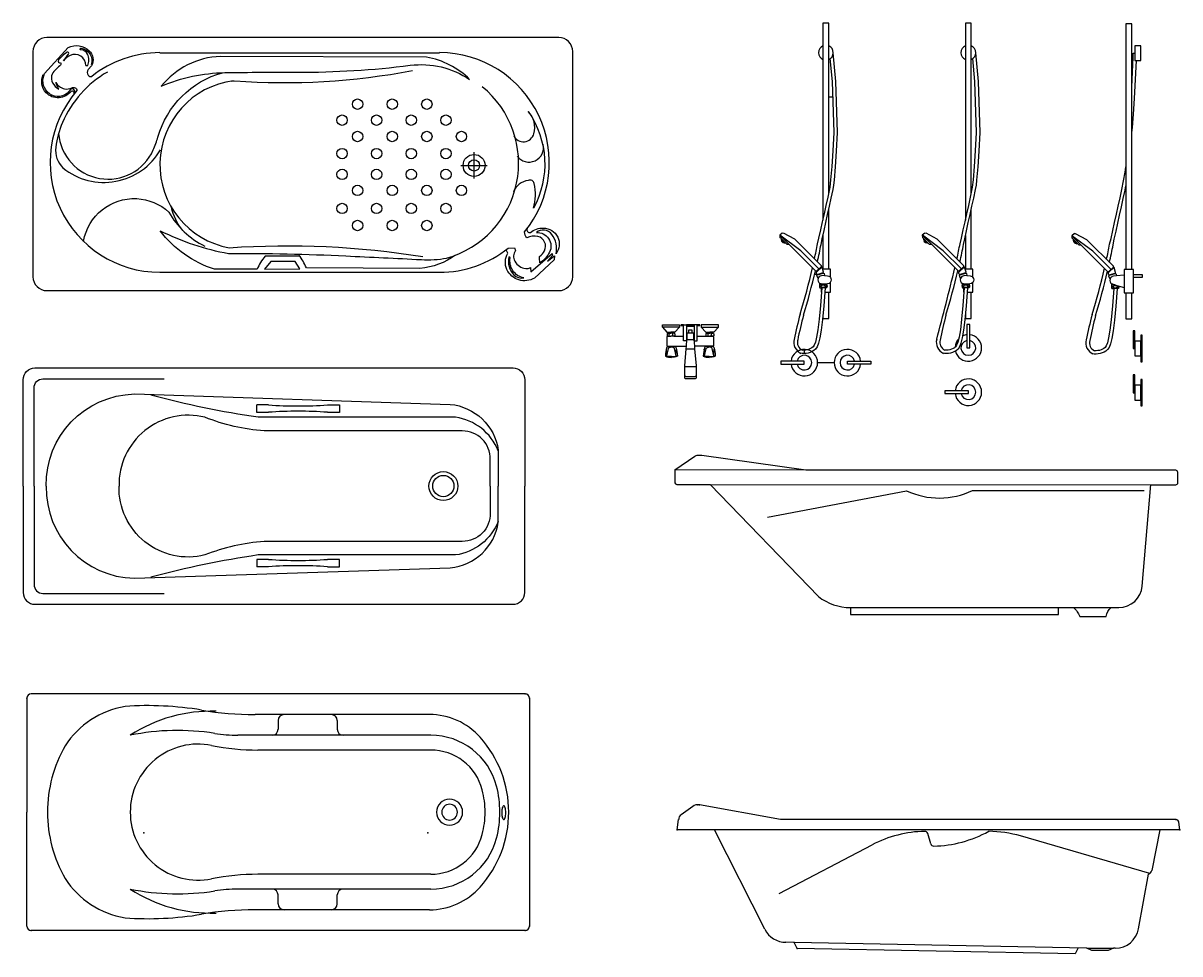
# Model space of a CAD drawing. Header units: metres. Extents: x 30 to 38.4, y 11.3 to 22.1.
# Drawn here: x 29.976 to 33.896, y 13.746 to 16.899 of the extents above; entities that cross this region are included whole.
import ezdxf
from ezdxf.enums import TextEntityAlignment as Align

# ---------------------------------------------------------------- set-up
doc = ezdxf.new("R2010")
doc.units = ezdxf.units.M
doc.header["$MEASUREMENT"] = 0
for name, color, linetype in [('ID-WC', 7, 'Continuous'), ('TILE', 8, 'Continuous'), ('TOILET', 7, 'Continuous'), ('WC-DET', 8, 'Continuous'), ('WC-DET1', 8, 'Continuous'), ('WC-DET2', 15, 'Continuous'), ('WC-OUT', 7, 'Continuous'), ('WC-OUTL', 7, 'Continuous'), ('WC-SERIAL', 4, 'Continuous')]:
    doc.layers.add(name, color=color, linetype=linetype)
doc.styles.get("Standard").update_dxf_attribs({"font": 'arial.ttf'})

# ---------------------------------------------------------------- blocks, each defined once
blk = doc.blocks.new('TF7130P')
at = {"layer": 'WC-DET', "color": 7}
for p, q in [((-1.2238, 0.3302), (-0.3946, 0.3302)), ((-1.2238, -0.3205), (-0.3946, -0.3205))]:
    blk.add_line(p, q, dxfattribs=at)
at = {"layer": 'WC-DET'}
for p, q in [((-0.2923, -0.043), (-0.2923, 0.0352)), ((-0.3314, -0.0039), (-0.2532, -0.0039))]:
    blk.add_line(p, q, dxfattribs=at)
at = {"layer": 'WC-DET', "color": 7}
for points in [[(-1.4748, 0.2119), (-1.4767, 0.2183, 0.58674), (-1.4891, 0.2211), (-1.4981, 0.2099, -0.395774), (-1.5576, 0.2144, -0.308437), (-1.5655, 0.2689), (-1.4953, 0.3458, -0.313528), (-1.4335, 0.3362, -0.336237), (-1.4262, 0.2913), (-1.4363, 0.2801, 0.383961), (-1.4363, 0.2632, 0.263123), (-1.426, 0.2598, -0.485634)], [(-1.4436, 0.292), (-1.4379, 0.292, 0.22683), (-1.4384, 0.3257, 0.263582), (-1.4576, 0.3386, -1.021572), (-1.4571, 0.3438, -0.457127), (-1.4275, 0.2956, 0.154883)], [(-1.4436, 0.292, 0.555612), (-1.4902, 0.322, 0.113343), (-1.5099, 0.3065, 0.009525), (-1.4944, 0.3262, 0.873023), (-1.4996, 0.3314, 0.05538), (-1.5244, 0.3086, 0.836935), (-1.5182, 0.3008, -0.389287), (-1.5203, 0.291, 0.06226), (-1.5338, 0.2785, 0.373083), (-1.542, 0.2413, 0.139267), (-1.5234, 0.2221, -0.055898), (-1.5327, 0.2423, 0.215273), (-1.5068, 0.2231, 0.179081), (-1.485, 0.2262, -0.546497), (-1.4698, 0.2178, 1.479922)], [(-0.1351, -0.1914, 0.685093), (-0.1255, -0.2022, -0.164847), (-0.0869, -0.1894, -0.61918), (-0.0493, -0.266, 0.217729), (-0.0617, -0.2082, 0.429551), (-0.1076, -0.2027, -0.581845), (-0.0686, -0.2609, -0.135145), (-0.097, -0.2926, -0.038435), (-0.098, -0.2738, 0.133053), (-0.0833, -0.2568, 0.47471), (-0.103, -0.2146, 0.187712), (-0.136, -0.2187, -0.180379), (-0.1425, -0.2008, 0.144872)], [(-0.1911, -0.2489), (-0.1723, -0.2485), (-0.1695, -0.2559, 0.282892), (-0.1714, -0.288, 0.247696), (-0.1393, -0.3095, 0.152441), (-0.1255, -0.3068), (-0.1237, -0.3196), (-0.0603, -0.265), (-0.0594, -0.271), (-0.0746, -0.288), (-0.0539, -0.2719), (-0.0544, -0.2838), (-0.1131, -0.3375, -0.442727), (-0.1948, -0.3127, -0.255064), (-0.192, -0.2641), (-0.1972, -0.2538)]]:
    blk.add_lwpolyline(points, format="xyb", dxfattribs=at)
at = {"layer": 'WC-DET'}
for points in [[(-1.2198, 0.231, -0.097591), (-1.0313, 0.2711, -0.004535), (-0.816, 0.2724, 0.032044), (-0.4815, 0.2928, -0.180925), (-0.3055, 0.251, 0.152191), (-0.4331, 0.3169), (-1.0446, 0.3192, 0.214313), (-1.2198, 0.231, 7.463122)], [(-1.0124, 0.2462), (-1.0018, 0.2469, 0.065479), (-0.4749, 0.2774, -1.20898)], [(-1.4788, 0.2061, 0.735364), (-1.4871, 0.2154, -0.202559), (-1.5229, 0.1967, -0.231025), (-1.5612, 0.2117, -0.304257), (-1.5695, 0.2656, -0.187897)], [(-1.3796, 0.2728, 0.162284), (-1.5127, 0.1229, 0.070912), (-1.5324, 0.0498, 0.23112), (-1.5112, -0.0115, 0.458215), (-1.2222, 0.042, -2.046234)], [(-1.524, 0.0912, 0.777486), (-1.2435, 0.0421, 0.034585), (-1.2294, 0.0802, -0.262981), (-1.0378, 0.271, -1.958104)], [(-1.0058, 0.2471, 0.855894), (-1.0181, -0.2478, -0.057307), (-0.4441, -0.2742, 1.848553)], [(-1.2229, -0.1976, 0.06963), (-1.0201, -0.2648, -0.013078), (-0.6728, -0.272, -0.00103), (-0.4485, -0.283, 0.054911), (-0.3737, -0.2786, 0.608473), (-0.2681, 0.2291, 2.412779)], [(-0.1749, 0.0838, 0.681701), (-0.1147, 0.0902, 0.265399), (-0.1315, 0.156, -0.283732), (-0.1163, -0.1305, 0.125497), (-0.1139, -0.0575, 0.477368), (-0.1315, -0.0486, 0.275656), (-0.1757, -0.0823, 2.415109)], [(-0.1645, 0.0236, 0.814), (-0.0874, 0.0589, -1.075342)], [(-1.4501, -0.2289, -0.380779), (-1.2922, -0.1022, -0.174758), (-1.1974, -0.1421, 0.148938), (-1.091, -0.243, 0.236078)], [(-1.1557, -0.1966, -0.12167), (-1.1894, -0.1279, -1.240233)], [(-0.8112, -0.2729), (-0.9121, -0.2729, 0.073699), (-0.9356, -0.3118), (-1.0616, -0.3118, -0.152821), (-1.2229, -0.1976, -1.28934)], [(-0.3473, -0.2698, -0.133835), (-0.4529, -0.3094), (-0.7894, -0.3072, 0.062282), (-0.8114, -0.2698, -2.032855)]]:
    blk.add_lwpolyline(points, format="xyb", dxfattribs=at)
blk.add_lwpolyline([(-0.9141, -0.3118), (-0.8092, -0.3108), (-0.8232, -0.2884), (-0.8951, -0.2889)], close=True, dxfattribs=at)
blk.add_lwpolyline([(-0.1888, -0.2751, 0.255154), (-0.1746, -0.3279, 0.260336), (-0.1448, -0.337, -0.416432), (-0.1851, -0.2779)], format="xyb", close=True, dxfattribs=at)
for centre, radius in [((-0.6377, 0.1777), 0.0154), ((-0.535, 0.1777), 0.0154), ((-0.4324, 0.1777), 0.0154), ((-0.6838, 0.1302), 0.0154), ((-0.5812, 0.1302), 0.0154), ((-0.4786, 0.1302), 0.0154), ((-0.3759, 0.1302), 0.0154), ((-0.6377, 0.0818), 0.0154), ((-0.535, 0.0818), 0.0154), ((-0.4324, 0.0818), 0.0154), ((-0.3297, 0.0818), 0.0154), ((-0.6838, 0.0313), 0.0154), ((-0.5812, 0.0313), 0.0154), ((-0.4786, 0.0313), 0.0154), ((-0.3759, 0.0313), 0.0154), ((-0.2923, -0.0039), 0.0325), ((-0.2923, -0.0039), 0.0165), ((-0.6838, -0.0303), 0.0154), ((-0.5812, -0.0303), 0.0154), ((-0.4786, -0.0303), 0.0154), ((-0.3759, -0.0303), 0.0154), ((-0.6377, -0.0778), 0.0154), ((-0.535, -0.0778), 0.0154), ((-0.4324, -0.0778), 0.0154), ((-0.3297, -0.0778), 0.0154), ((-0.6838, -0.1314), 0.0154), ((-0.5812, -0.1314), 0.0154), ((-0.4786, -0.1314), 0.0154), ((-0.3759, -0.1314), 0.0154), ((-0.6377, -0.1819), 0.0154), ((-0.535, -0.1819), 0.0154), ((-0.4324, -0.1819), 0.0154)]:
    blk.add_circle(centre, radius, dxfattribs=at)
at = {"layer": 'WC-DET', "color": 7}
for centre, start, end in [((-1.2238, 0.0049), 90, 128.4189), ((-0.3946, 0.0049), 320.7909, 90), ((-1.2238, 0.0049), 139.1156, 270), ((-0.3946, 0.0049), 270, 308.7278)]:
    blk.add_arc(centre, 0.3254, start, end, dxfattribs=at)
at = {"layer": 'WC-OUT'}
blk.add_lwpolyline([(-1.5589, -0.375), (-0.0411, -0.375, 0.414214), (0, -0.3339), (0, 0.3339, 0.414214), (-0.0411, 0.375), (-1.5589, 0.375, 0.414214), (-1.6, 0.3339), (-1.6, -0.3339, 0.414214)], format="xyb", close=True, dxfattribs=at)
at = {"color": 4, "flags": 3}
blk.add_attdef('SERIAL', text='', height=0.025, dxfattribs=at).set_placement((-0.95, 0), align=Align.CENTER)
blk = doc.blocks.new('TS309BXP')
blk.add_line((-0.0265, -0.1152), (-0.0265, -0.1151))
blk.add_point((0, 0))
at = {"layer": 'WC-DET1'}
for p, q in [((-0.014, -0.0811), (0.014, -0.0811)), ((0.019, -0.1421), (-0.019, -0.1421)), ((0.015, -0.1761), (-0.015, -0.1761))]:
    blk.add_line(p, q, dxfattribs=at)
for points in [[(-0.0951, -0.0074), (-0.0951, 0)], [(-0.0367, -0.0074), (-0.0951, -0.0074)], [(-0.023, -0.0021), (-0.0319, -0.0021)], [(0, -0.0021), (-0.013, -0.0021)], [(0, -0.0021), (0.013, -0.0021)], [(0.023, -0.0021), (0.0319, -0.0021)], [(0.0367, -0.0074), (0.0951, -0.0074)], [(0.0553, -0.0284), (0.0659, -0.0284)], [(0.0553, -0.0388), (0.0659, -0.0388)], [(0.0765, -0.0284), (0.0659, -0.0284)], [(0.0765, -0.0388), (0.0659, -0.0388)], [(-0.012, -0.0491), (0.012, -0.0491)]]:
    blk.add_lwpolyline(points, dxfattribs=at)
at = {"layer": 'WC-DET1', "color": 7}
for points in [[(-0.0765, -0.0242), (-0.0659, -0.0242)], [(-0.0765, -0.0284), (-0.0659, -0.0284)], [(-0.0765, -0.0388), (-0.0659, -0.0388)], [(-0.0553, -0.0242), (-0.0659, -0.0242)], [(-0.0553, -0.0284), (-0.0659, -0.0284)], [(-0.0553, -0.0388), (-0.0659, -0.0388)], [(-0.023, -0.0035), (-0.023, -0.0004)], [(-0.013, -0.0388), (-0.013, -0.0541), (-0.023, -0.0541), (-0.023, -0.0388)], [(-0.013, -0.0004), (-0.013, -0.005)], [(-0.012, -0.0388), (-0.012, -0.0491)], [(0.005, -0.0281), (-0.005, -0.0281)], [(0.012, -0.0491), (0.012, -0.0388)], [(0.013, -0.0004), (0.013, -0.005)], [(0.013, -0.0388), (0.013, -0.0541), (0.023, -0.0541), (0.023, -0.0388)], [(0.023, -0.0035), (0.023, -0.0004)], [(0.0553, -0.0242), (0.0659, -0.0242)], [(0.0553, -0.0388), (0.0759, -0.0388)], [(0.0765, -0.0242), (0.0659, -0.0242)], [(-0.0767, -0.0732), (-0.0523, -0.0732)], [(-0.0134, -0.072), (-0.012, -0.0491)], [(0.012, -0.0491), (0.0134, -0.072)], [(0.0761, -0.0732), (0.0517, -0.0732)]]:
    blk.add_lwpolyline(points, dxfattribs=at)
at = {"layer": 'WC-DET1'}
for points in [[(-0.0645, -0.1068), (-0.0763, -0.1068, -0.256857), (-0.0803, -0.1046), (-0.0747, -0.0806, -0.295314), (-0.0645, -0.0748, -0.695222)], [(-0.0645, -0.1068), (-0.0527, -0.1068, 0.256857), (-0.0487, -0.1046), (-0.0543, -0.0806, 0.295314), (-0.0645, -0.0748, 0.695222)], [(0.0639, -0.1068), (0.0521, -0.1068, -0.256857), (0.0481, -0.1046), (0.0537, -0.0806, -0.295314), (0.0639, -0.0748, -0.695222)], [(0.0639, -0.1068), (0.0757, -0.1068, 0.256857), (0.0797, -0.1046), (0.0741, -0.0806, 0.295314), (0.0639, -0.0748, 0.695222)], [(-0.0847, -0.106, 0.167018), (-0.0803, -0.1046, 0.059643), (-0.0815, -0.0823, -3.293794)], [(-0.0443, -0.106, -0.167018), (-0.0487, -0.1046, -0.059643), (-0.0475, -0.0823, 3.293794)], [(0.0437, -0.106, 0.167018), (0.0481, -0.1046, 0.059643), (0.0469, -0.0823, -3.293794)], [(0.0841, -0.106, -0.167018), (0.0797, -0.1046, -0.059643), (0.0809, -0.0823, 3.293794)]]:
    blk.add_lwpolyline(points, format="xyb", dxfattribs=at)
at = {"layer": 'WC-DET1', "color": 7}
for points in [[(-0.0767, -0.072), (-0.0523, -0.072, -0.298825)], [(0.0761, -0.072), (0.0517, -0.072, 0.298825)]]:
    blk.add_lwpolyline(points, format="xyb", dxfattribs=at)
at = {"layer": 'WC-DET1'}
for centre, start, end in [((-0.015, -0.1714), 180, 270), ((0.015, -0.1714), 270, 0)]:
    blk.add_arc(centre, 0.004, start, end, dxfattribs=at)
at = {"layer": 'WC-DET2'}
for points in [[(-0.0739, -0.0388), (-0.0717, -0.0368), (-0.0717, -0.0306), (-0.0739, -0.0284)], [(-0.0717, -0.0306), (-0.0689, -0.0284)], [(-0.0717, -0.0368), (-0.0689, -0.0388)], [(-0.0601, -0.0306), (-0.0629, -0.0284)], [(-0.0601, -0.0368), (-0.0629, -0.0388)], [(-0.0579, -0.0388), (-0.0601, -0.0368), (-0.0601, -0.0306), (-0.0579, -0.0284)], [(0.0579, -0.0388), (0.0601, -0.0368), (0.0601, -0.0306), (0.0579, -0.0284)], [(0.0601, -0.0306), (0.0629, -0.0284)], [(0.0601, -0.0368), (0.0629, -0.0388)], [(0.0717, -0.0306), (0.0689, -0.0284)], [(0.0717, -0.0368), (0.0689, -0.0388)], [(0.0739, -0.0388), (0.0717, -0.0368), (0.0717, -0.0306), (0.0739, -0.0284)]]:
    blk.add_lwpolyline(points, dxfattribs=at)
at = {"layer": 'WC-OUTL'}
for p, q in [((-0.013, -0.0388), (-0.012, -0.0388)), ((0.013, -0.0388), (0.012, -0.0388)), ((-0.0523, -0.072), (-0.0134, -0.072)), ((0.0517, -0.072), (0.0134, -0.072))]:
    blk.add_line(p, q, dxfattribs=at)
for points in [[(-0.0951, 0), (-0.0367, 0), (-0.0367, -0.0074)], [(0.0951, 0), (0.0367, 0), (0.0367, -0.0074)], [(0.0951, -0.0074), (0.0951, 0)], [(-0.0951, -0.0074), (-0.0795, -0.0242), (-0.0765, -0.0242)], [(-0.0765, -0.0284), (-0.0791, -0.0306), (-0.0791, -0.0368), (-0.0765, -0.0388)], [(-0.0765, -0.0242), (-0.0765, -0.0284)], [(-0.0557, -0.0388), (-0.023, -0.0388)], [(-0.0367, -0.0074), (-0.0523, -0.0242), (-0.0553, -0.0242)], [(-0.0553, -0.0242), (-0.0553, -0.0284)], [(-0.0553, -0.0284), (-0.0527, -0.0306), (-0.0527, -0.0368), (-0.0553, -0.0388)], [(-0.0319, -0.0021), (-0.0319, -0.0004)], [(-0.023, -0.0004), (-0.0319, -0.0004)], [(-0.0319, -0.0021), (-0.023, -0.0035)], [(-0.023, -0.0004), (-0.023, -0.0001), (-0.013, -0.0001)], [(-0.023, -0.0388), (-0.023, -0.0035)], [(-0.013, -0.0001), (-0.013, -0.0004)], [(0.013, -0.0004), (-0.013, -0.0004)], [(-0.013, -0.005), (-0.013, -0.0388)], [(0.0125, -0.005), (-0.013, -0.005)], [(-0.005, -0.0281), (-0.012, -0.0281), (-0.012, -0.0388)], [(-0.005, -0.028), (-0.005, -0.017), (0.005, -0.017), (0.005, -0.028)], [(0.012, -0.0388), (0.012, -0.0281), (0.005, -0.0281)], [(0.013, -0.005), (0.0125, -0.005)], [(0.023, -0.0004), (0.023, -0.0001), (0.013, -0.0001)], [(0.013, -0.0001), (0.013, -0.0004)], [(0.013, -0.005), (0.013, -0.0388)], [(0.0319, -0.0004), (0.023, -0.0004)], [(0.0319, -0.0021), (0.023, -0.0035)], [(0.023, -0.0388), (0.023, -0.0035)], [(0.023, -0.0388), (0.0553, -0.0388)], [(0.0319, -0.0021), (0.0319, -0.0004)], [(0.0367, -0.0074), (0.0523, -0.0242), (0.0553, -0.0242)], [(0.0553, -0.0284), (0.0527, -0.0306), (0.0527, -0.0368), (0.0553, -0.0388)], [(0.0553, -0.0242), (0.0553, -0.0284)], [(0.0951, -0.0074), (0.0795, -0.0242), (0.0765, -0.0242)], [(0.0765, -0.0242), (0.0765, -0.0284)], [(0.0765, -0.0284), (0.0791, -0.0306), (0.0791, -0.0368), (0.0765, -0.0388)], [(-0.0767, -0.072), (-0.0767, -0.0732)], [(-0.0523, -0.0732), (-0.0523, -0.072)], [(-0.019, -0.1791), (-0.019, -0.1721), (-0.019, -0.1391), (-0.014, -0.0811), (-0.0134, -0.072)], [(0.0517, -0.0732), (0.0517, -0.072)], [(0.0759, -0.072), (0.0761, -0.072)], [(0.0761, -0.072), (0.0761, -0.0732)]]:
    blk.add_lwpolyline(points, dxfattribs=at)
for points in [[(-0.0765, -0.0388), (-0.0795, -0.0408), (-0.0795, -0.0698, 0.486035), (-0.0767, -0.072)], [(0.0789, -0.0698), (0.0789, -0.0408, 0.414214), (0.0769, -0.0388), (0.0759, -0.0388)], [(-0.0767, -0.0732, 0.267309), (-0.0801, -0.0756, 0.037287), (-0.0847, -0.106, 0.091288), (-0.0645, -0.1102, 2.64258)], [(-0.0523, -0.0732, -0.267309), (-0.0489, -0.0756, -0.037287), (-0.0443, -0.106, -0.091288), (-0.0645, -0.1102, -2.64258)], [(0.0134, -0.072), (0.014, -0.0811), (0.019, -0.1391), (0.019, -0.1721), (0.019, -0.1791, -0.414214), (0.015, -0.1831), (-0.015, -0.1831, -0.414214), (-0.019, -0.1791)], [(0.0517, -0.0732, 0.267309), (0.0483, -0.0756, 0.037287), (0.0437, -0.106, 0.091288), (0.0639, -0.1102, 2.64258)], [(0.0761, -0.0732, -0.267309), (0.0795, -0.0756, -0.037287), (0.0841, -0.106, -0.091288), (0.0639, -0.1102, -2.64258)], [(0.0789, -0.0698, -0.486035), (0.0761, -0.072)]]:
    blk.add_lwpolyline(points, format="xyb", dxfattribs=at)
at = {"layer": 'WC-SERIAL', "flags": 3}
blk.add_attdef('SERIAL', text='', height=0.0147, dxfattribs=at).set_placement((0.0208, 0.0727), align=Align.TOP_CENTER)
blk = doc.blocks.new('shower')
at = {"layer": 'TOILET', "color": 8}
for points in [[(10, 667.9), (10, 1245), (-10, 1245), (-10, 577.5)], [(10, 412.1), (10, 614.9)], [(-10, 525.5), (-10, 412.1)], [(-10, 257.5), (-10, 245), (10, 245), (10, 333.7)]]:
    blk.add_lwpolyline(points, dxfattribs=at)
at = {"layer": 'TOILET'}
for points in [[(15.2, 384.2), (15.2, 412.1), (-10.9, 412.1)], [(-3.7, 333.7), (15.2, 333.7), (15.2, 367)], [(-15.9, 348.4), (-15.9, 333.7), (-15, 333.7)]]:
    blk.add_lwpolyline(points, dxfattribs=at)
for points in [[(5, 224.7), (-5, 224.7), (-5, 145), (5, 145)], [(-79.7, 0), (-79.7, -10), (0, -10), (0, 0)]]:
    blk.add_lwpolyline(points, close=True, dxfattribs=at)
for centre, start, end in [((0, 1145), 113.5798, 246.4202), ((0, 1145), 293.5798, 66.4202), ((0, 145), 101.537, 78.463), ((0, -5), 191.537, 168.463)]:
    blk.add_arc(centre, 25, start, end, dxfattribs=at)
at = {"layer": 'TOILET', "color": 1}
for centre, radius, start, end in [((-2301.2, 936.4), 2315.1, 347.7863, 349.0819), ((-2301.2, 936.4), 2327.1, 347.5966, 349.0819), ((-12985.3, 3597.3), 13325.3, 345.11542, 346.18902), ((-2301.2, 936.4), 2327.1, 343.0063, 346.8335), ((1263.2, -101.3), 1385.9, 165.0471, 168.6531), ((-67.3, 163.9), 41.3, 165.1772, 245.0651), ((-67.3, 163.9), 29.3, 165.1772, 245.0651)]:
    blk.add_arc(centre, radius, start, end, dxfattribs=at)
at = {"layer": 'TOILET', "color": 9}
for centre, start, end in [((0, 145), 136.5694, 177.1965), ((0, 145), 193.8831, 83.6206), ((0, 145), 96.3794, 115.237), ((0, -5), 186.3794, 173.6206)]:
    blk.add_arc(centre, 45, start, end, dxfattribs=at)
at = {"layer": 'WC-DET1', "color": 8}
for p, q in [((-13.8, 418.8), (-31.1, 403.1)), ((-29.7, 393.9), (-8.7, 399.9)), ((-29.3, 392.6), (-8.3, 398.6))]:
    blk.add_line(p, q, dxfattribs=at)
for points in [[(-124.2, 495), (-155.9, 526.6)], [(-143.6, 507.2), (-151.5, 515.1)], [(-145.6, 505.2), (-150, 509.6)], [(-145.6, 505.2), (-141.2, 500.8)], [(-143.6, 507.2), (-135.7, 499.3)], [(-14.9, 420.2), (-32.2, 404.4)], [(-16.1, 362.2), (-20.1, 362.2)], [(-2.5, 348.4), (-9, 348.4), (-13.8, 348.4)]]:
    blk.add_lwpolyline(points, dxfattribs=at)
at = {"layer": 'WC-DET1'}
for points in [[(-85.2, 474.1), (-155.8, 526.6)], [(-23.4, 412.4), (-85.2, 474.1)], [(2.2, 360.1), (-20.1, 360.1)]]:
    blk.add_lwpolyline(points, dxfattribs=at)
at = {"layer": 'WC-DET1', "color": 1}
for points in [[(-4.6, 390.7), (-15.1, 389.5, 0.284067), (-26.6, 380.1)], [(-4.6, 390.7), (5.9, 389.5, -0.284067), (17.3, 380.1)]]:
    blk.add_lwpolyline(points, format="xyb", dxfattribs=at)
at = {"layer": 'WC-DET1'}
blk.add_lwpolyline([(-9.2, 358.7, -0.070813), (-6.6, 358.3, -0.082422), (-4.5, 357.3, -0.106824), (-3, 355.7, -0.134143), (-2.5, 354, -0.134143), (-3, 352.3, -0.106824), (-4.5, 350.6, -0.082422), (-6.6, 349.6, -0.070813), (-9.2, 349.3, -0.070813), (-11.9, 349.6, -0.082422), (-14, 350.6, -0.106824), (-15.5, 352.3, -0.134143), (-15.9, 354, -0.134143), (-15.5, 355.7, -0.106824), (-14, 357.3, -0.082422), (-11.9, 358.3, -0.070813)], format="xyb", close=True, dxfattribs=at)
at = {"layer": 'WC-DET1', "color": 1}
blk.add_lwpolyline([(-14.6, 361.7), (5.4, 361.7)], dxfattribs=at)
at = {"layer": 'WC-DET1'}
for centre, start, end in [((-22.9, 353.8), 296.7914, 66.9935), ((4.8, 353.8), 136.3822, 245.4886)]:
    blk.add_arc(centre, 4.57, start, end, dxfattribs=at)
at = {"layer": 'WC-OUTL', "color": 1}
for p, q in [((-30.7, 394.3), (-32.8, 401.1)), ((-31.1, 403.1), (-32.7, 401.6)), ((-30.5, 390.3), (-29.3, 392.6)), ((-7.7, 401.8), (-13, 418.6)), ((-8.7, 399.9), (-7.7, 401.4)), ((-8.3, 398.6), (-6.2, 397)), ((-6.2, 397), (-4.6, 390.7)), ((-26.6, 380.1), (-30.5, 390.3))]:
    blk.add_line(p, q, dxfattribs=at)
for points in [[(27.1, 695.7), (29, 713.1), (32.9, 758), (36.5, 811.3), (39.8, 874.9), (34, 1047.8), (25, 1145)], [(14.3, 688.9), (17.1, 714.3), (20.9, 759), (24.5, 812.1), (27.8, 875), (22, 1047), (14.8, 1124.9)], [(-28.1, 497.9), (-23.4, 517), (-17.4, 544.5), (-11.3, 571.9), (-5, 599.4), (1.2, 627.1), (7.3, 655.1), (13.3, 683.5), (14.3, 688.9)], [(-16.3, 495.6), (-12.4, 514.6), (-6.4, 542), (-0.3, 569.4), (5.9, 596.9), (12.2, 624.6), (18.3, 652.7), (24.3, 681.3), (27.1, 695.7)], [(-147.7, 534.1), (-155.9, 526.6)], [(-155.9, 526.6), (-155.8, 519.4)], [(-151.5, 515.1), (-155.8, 519.4)], [(-151.5, 515.1), (-151.5, 511)], [(-150, 509.6), (-151.5, 511)], [(-147.7, 534.1), (-144.5, 534.2)], [(-144.5, 534.2), (-106.3, 514.2)], [(-15.3, 423.4), (-106.3, 514.2)], [(-150, 509.6), (-150, 506)], [(-147.4, 503.4), (-150, 506)], [(-147.4, 503.4), (-144.8, 500.8)], [(-141.2, 500.8), (-144.8, 500.8)], [(-141.2, 500.8), (-139.7, 499.3)], [(-135.7, 499.3), (-139.7, 499.3)], [(-135.7, 499.3), (-131.4, 495)], [(-124.2, 495), (-131.4, 495)], [(-32.2, 404.4), (-33.9, 404.9), (-124.2, 495)], [(-32.3, 404.5), (-31.1, 403.1)], [(-30.7, 394.3), (-29.7, 393.9)], [(-29.7, 393.9), (-29.3, 392.6)], [(-14.9, 420.2), (-15.3, 423.4)], [(-14.9, 420.2), (-13.8, 418.9)], [(-8.7, 399.9), (-8.3, 398.6)], [(-20.1, 360.1), (-20.1, 363.4)], [(2.2, 360.1), (2.2, 361.7)], [(-2.5, 348.4), (-7.1, 287.9), (-11.6, 240.6), (-16, 204.8), (-20.4, 178.7), (-24.9, 160.6), (-29.7, 148.6), (-34.9, 141), (-40.5, 136.1), (-46.6, 132.4), (-53.2, 129.6), (-60, 127.5), (-67, 126.3), (-73.9, 125.8), (-80.7, 126.1), (-85.4, 126.8)], [(-13.8, 348.4), (-18.4, 288.8), (-22.8, 241.8), (-27.1, 206.5), (-31.4, 181.1), (-35.7, 164.1), (-39.7, 153.9), (-43.4, 148.6), (-47.2, 145.3), (-51.8, 142.5), (-57, 140.2), (-62.6, 138.5), (-68.3, 137.5), (-74.1, 137.1), (-79.7, 137.3)], [(-13.8, 348.4), (-15.4, 348.4)]]:
    blk.add_lwpolyline(points, dxfattribs=at)
for points in [[(-26.6, 380.1, 0.358479), (-20.3, 363.4), (-14.6, 361.7)], [(-20.1, 360.1, 0.291088), (-20.1, 348.4), (-15.4, 348.4)], [(2.2, 360.1, -0.291088), (2.2, 348.4), (-2.5, 348.4)], [(17.3, 380.1, -0.358479), (11.1, 363.4), (5.4, 361.7)]]:
    blk.add_lwpolyline(points, format="xyb", dxfattribs=at)
for centre, start, end in [((-32.3, 401.2), 132.2905, 197.5375), ((-13.5, 418.4), 17.5375, 132.2905), ((-8.2, 401.7), 325.7932, 17.5375)]:
    blk.add_arc(centre, 0.527, start, end, dxfattribs=at)
blk = doc.blocks.new('A$C2E194B4C')
at = {"color": 1}
for p, q in [((208.1, 1195), (213, 1195)), ((125.2, 444.3), (123, 451.1)), ((124.8, 453.1), (123.2, 451.6)), ((125.4, 440.3), (126.6, 442.6)), ((129.3, 430.1), (125.4, 440.3)), ((148.2, 451.8), (142.9, 468.6)), ((147.1, 449.9), (148.1, 451.4)), ((147.5, 448.6), (149.7, 447)), ((149.7, 447), (151.3, 440.7))]:
    blk.add_line(p, q, dxfattribs=at)
at = {"color": 8}
for p, q in [((142, 468.8), (124.8, 453.1)), ((126.2, 443.9), (147.1, 449.9)), ((126.6, 442.6), (147.5, 448.6))]:
    blk.add_line(p, q, dxfattribs=at)
at = {"color": 1}
for points in [[(203, 462.1), (203, 1295), (183, 1295), (183, 462.1)], [(203, 1078.7), (204.5, 1106.1), (207.7, 1181.7), (208.1, 1195)], [(203, 926.4), (204.9, 943.8), (208.7, 988.7), (212.3, 1042), (215.7, 1105.6), (218.4, 1170)], [(127.8, 547.9), (132.5, 567), (138.4, 594.5), (144.6, 621.9), (150.8, 649.4), (157, 677.1), (163.2, 705.1), (169.1, 733.5), (174.8, 762.5), (180.1, 792.3), (183, 810.3)], [(139.6, 545.6), (143.5, 564.6), (149.5, 592), (155.6, 619.4), (161.8, 646.9), (168, 674.6), (174.2, 702.7), (180.2, 731.3), (183, 745.7)], [(8.2, 584.1), (0, 576.6)], [(0, 576.6), (0.1, 569.4)], [(4.4, 565.1), (0.1, 569.4)], [(4.4, 565.1), (4.4, 561)], [(5.9, 559.6), (4.4, 561)], [(5.9, 559.6), (5.9, 556)], [(8.5, 553.4), (5.9, 556)], [(8.2, 584.1), (11.4, 584.2)], [(8.5, 553.4), (11.1, 550.8)], [(14.7, 550.8), (11.1, 550.8)], [(11.4, 584.2), (49.6, 564.2)], [(14.7, 550.8), (16.1, 549.3)], [(20.2, 549.3), (16.1, 549.3)], [(20.2, 549.3), (24.5, 545)], [(140.5, 473.4), (49.6, 564.2)], [(31.7, 545), (24.5, 545)], [(123.7, 454.4), (121.9, 454.9), (31.7, 545)], [(140.9, 470.2), (140.5, 473.4)], [(123.6, 454.5), (124.8, 453.1)], [(125.2, 444.3), (126.2, 443.9)], [(126.2, 443.9), (126.6, 442.6)], [(140.9, 470.2), (142.1, 468.9)], [(147.1, 449.9), (147.5, 448.6)], [(177.1, 443.7), (151.3, 440.7)], [(153.3, 398.4), (148.7, 337.9), (144.3, 290.6), (139.9, 254.8), (135.5, 228.7), (131, 210.6), (126.2, 198.6), (121, 191), (115.4, 186.1), (109.3, 182.4), (102.7, 179.6), (95.9, 177.5), (88.9, 176.3), (82, 175.8), (75.2, 176.1), (70.4, 176.8)], [(142, 398.4), (137.5, 338.8), (133.1, 291.8), (128.8, 256.5), (124.5, 231.1), (120.2, 214.1), (116.2, 203.9), (112.5, 198.6), (108.7, 195.3), (104.1, 192.5), (98.8, 190.2), (93.3, 188.5), (87.5, 187.5), (81.8, 187.1), (76.2, 187.3)], [(135.7, 410.1), (135.7, 413.4)], [(141.3, 411.7), (152.5, 408.4)], [(153.3, 398.4), (146.9, 398.4), (142.1, 398.4)], [(152.5, 408.4), (177.1, 401.1)], [(183, 383.7), (183, 295), (203, 295), (203, 383.7)]]:
    blk.add_lwpolyline(points, dxfattribs=at)
for points in [[(233, 1220), (213, 1220), (213, 1170), (233, 1170)], [(238, 240), (233, 240), (233, 150), (238, 150)], [(238, 90), (233, 90), (233, 0), (238, 0)]]:
    blk.add_lwpolyline(points, close=True)
at = {"color": 8}
for points in [[(31.7, 545), (0, 576.6)], [(70.7, 524.1), (0.1, 576.6)], [(12.3, 557.2), (4.4, 565.1)], [(10.3, 555.2), (5.9, 559.6)], [(10.3, 555.2), (14.7, 550.8)], [(12.3, 557.2), (20.2, 549.3)], [(132.5, 462.4), (70.7, 524.1)], [(140.9, 470.2), (123.7, 454.4)], [(139.8, 412.2), (135.7, 412.2)], [(146.9, 410.1), (135.7, 410.1)]]:
    blk.add_lwpolyline(points, dxfattribs=at)
at = {"color": 1}
for points in [[(151.3, 440.7), (140.7, 439.5, 0.284067), (129.3, 430.1)], [(129.3, 430.1, 0.358479), (135.6, 413.4), (141.3, 411.7)], [(135.7, 410.1, 0.291088), (135.7, 398.4), (142, 398.4)], [(159.5, 406.3, -0.192562), (158, 398.4), (153.3, 398.4)]]:
    blk.add_lwpolyline(points, format="xyb", dxfattribs=at)
for points in [[(208.2, 462.1), (177.1, 462.1), (177.1, 383.7), (208.2, 383.7)], [(238, 435), (208.2, 435), (208.2, 445), (238, 445)], [(213, 255), (208, 255), (208, 195), (213, 195)], [(233, 220), (213, 220), (213, 170), (233, 170)], [(213, 105), (208, 105), (208, 45), (213, 45)], [(233, 70), (213, 70), (213, 20), (233, 20)]]:
    blk.add_lwpolyline(points, close=True, dxfattribs=at)
at = {"color": 8}
blk.add_lwpolyline([(146.6, 408.7, -0.070813), (149.3, 408.3, -0.082422), (151.4, 407.3, -0.106824), (152.9, 405.7, -0.134143), (153.3, 404, -0.134143), (152.9, 402.3, -0.106824), (151.4, 400.6, -0.082422), (149.3, 399.6, -0.070813), (146.6, 399.3, -0.070813), (144, 399.6, -0.082422), (141.9, 400.6, -0.106824), (140.4, 402.3, -0.134143), (139.9, 404, -0.134143), (140.4, 405.7, -0.106824), (141.9, 407.3, -0.082422), (144, 408.3, -0.070813)], format="xyb", close=True, dxfattribs=at)
at = {"color": 1}
for centre, radius, start, end in [((-2145.4, 986.4), 2315.1, 347.7863, 349.0819), ((-2145.4, 986.4), 2327.1, 347.5966, 349.0819), ((-2145.4, 986.4), 2315.1, 343.0063, 347.0176), ((-2145.4, 986.4), 2327.1, 343.0063, 346.8335), ((123.5, 451.2), 0.527, 132.2905, 197.5375), ((142.4, 468.4), 0.527, 17.5375, 132.2905), ((147.7, 451.7), 0.527, 325.7932, 17.5375), ((1419.1, -51.3), 1397.9, 165.0471, 168.6531), ((1419.1, -51.3), 1385.9, 165.0471, 168.6531), ((88.5, 213.9), 41.3, 165.1772, 245.0651), ((88.5, 213.9), 29.3, 165.1772, 245.0651)]:
    blk.add_arc(centre, radius, start, end, dxfattribs=at)
at = {"color": 8}
for centre, start, end in [((132.9, 403.8), 296.7914, 66.9935), ((160.6, 403.8), 136.3822, 245.4886)]:
    blk.add_arc(centre, 4.57, start, end, dxfattribs=at)
blk = doc.blocks.new('A$C1F6D72CF')
at = {"layer": 'TILE'}
for p, q in [((165.9, 944.9), (179.7, 944.9)), ((117.8, 344.9), (124.9, 344.9)), ((82.8, 89.9), (82.8, 75.8)), ((127.8, 44.9), (183.9, 44.9))]:
    blk.add_line(p, q, dxfattribs=at)
at = {"layer": 'TOILET', "color": 8}
for points in [[(165.9, 617.8), (165.9, 1194.9), (145.9, 1194.9), (145.9, 527.5)], [(165.9, 362), (165.9, 564.9)], [(145.9, 475.5), (145.9, 362)], [(145.9, 207.5), (145.9, 194.9), (165.9, 194.9), (165.9, 283.6)]]:
    blk.add_lwpolyline(points, dxfattribs=at)
at = {"layer": 'TOILET'}
for points in [[(171, 334.1), (171, 362), (144.9, 362)], [(152.2, 283.6), (171, 283.6), (171, 316.9)], [(140, 298.3), (140, 283.6), (140.9, 283.6)]]:
    blk.add_lwpolyline(points, dxfattribs=at)
for points in [[(3.1, 49.9), (3.1, 39.9), (82.8, 39.9), (82.8, 49.9)], [(308.6, 49.9), (308.6, 39.9), (228.9, 39.9), (228.9, 49.9)]]:
    blk.add_lwpolyline(points, close=True, dxfattribs=at)
for centre, start, end in [((155.9, 1094.9), 113.5798, 246.4202), ((155.9, 1094.9), 293.5798, 66.4202), ((82.8, 44.9), 191.537, 168.463), ((228.9, 44.9), 11.537, 348.463)]:
    blk.add_arc(centre, 25, start, end, dxfattribs=at)
at = {"layer": 'TOILET', "color": 1}
for centre, radius, start, end in [((-2145.4, 886.3), 2315.1, 347.7863, 349.0819), ((-2145.4, 886.3), 2327.1, 347.5966, 349.0819), ((-2145.4, 886.3), 2315.1, 343.0063, 347.0176), ((-2145.4, 886.3), 2327.1, 343.0063, 346.8335), ((1419.1, -151.4), 1397.9, 165.0471, 168.6531), ((1419.1, -151.4), 1385.9, 165.0471, 168.6531), ((88.5, 113.8), 41.3, 165.1772, 245.0651), ((88.5, 113.8), 29.3, 165.1772, 245.0651)]:
    blk.add_arc(centre, radius, start, end, dxfattribs=at)
at = {"layer": 'TOILET', "color": 9}
for centre, start, end in [((82.8, 44.9), 186.3794, 173.6206), ((228.9, 44.9), 6.3794, 353.6206)]:
    blk.add_arc(centre, 45, start, end, dxfattribs=at)
at = {"layer": 'WC-DET1', "color": 8}
for p, q in [((142, 368.7), (124.8, 353.1)), ((126.2, 343.9), (147.1, 349.9)), ((126.6, 342.5), (147.5, 348.5))]:
    blk.add_line(p, q, dxfattribs=at)
for points in [[(31.7, 444.9), (0, 476.5)], [(12.3, 457.1), (4.4, 465)], [(10.3, 455.1), (5.9, 459.5)], [(10.3, 455.1), (14.7, 450.7)], [(12.3, 457.1), (20.2, 449.2)], [(140.9, 370.1), (123.7, 354.4)], [(139.8, 312.1), (135.7, 312.1)], [(153.3, 298.3), (146.9, 298.3), (142.1, 298.3)]]:
    blk.add_lwpolyline(points, dxfattribs=at)
at = {"layer": 'WC-DET1'}
for points in [[(70.7, 424), (0.1, 476.6)], [(132.5, 362.4), (70.7, 424)], [(158, 310), (135.7, 310)]]:
    blk.add_lwpolyline(points, dxfattribs=at)
at = {"layer": 'WC-DET1', "color": 1}
for points in [[(151.3, 340.6), (140.7, 339.4, 0.284067), (129.3, 330)], [(151.3, 340.6), (161.8, 339.4, -0.284067), (173.2, 330)]]:
    blk.add_lwpolyline(points, format="xyb", dxfattribs=at)
at = {"layer": 'WC-DET1'}
blk.add_lwpolyline([(146.6, 308.6, -0.070813), (149.3, 308.2, -0.082422), (151.4, 307.2, -0.106824), (152.9, 305.6, -0.134143), (153.3, 303.9, -0.134143), (152.9, 302.2, -0.106824), (151.4, 300.6, -0.082422), (149.3, 299.6, -0.070813), (146.6, 299.2, -0.070813), (144, 299.6, -0.082422), (141.9, 300.6, -0.106824), (140.4, 302.2, -0.134143), (139.9, 303.9, -0.134143), (140.4, 305.6, -0.106824), (141.9, 307.2, -0.082422), (144, 308.2, -0.070813)], format="xyb", close=True, dxfattribs=at)
at = {"layer": 'WC-DET1', "color": 1}
blk.add_lwpolyline([(141.3, 311.6), (161.2, 311.6)], dxfattribs=at)
at = {"layer": 'WC-DET1'}
for centre, start, end in [((132.9, 303.8), 296.7914, 66.9935), ((160.6, 303.8), 136.3822, 245.4886)]:
    blk.add_arc(centre, 4.57, start, end, dxfattribs=at)
at = {"layer": 'WC-OUTL', "color": 1}
for p, q in [((124.8, 353.1), (123.2, 351.6)), ((148.2, 351.8), (142.9, 368.5)), ((125.2, 344.3), (123, 351)), ((125.4, 340.2), (126.6, 342.5)), ((129.3, 330), (125.4, 340.2)), ((147.1, 349.9), (148.1, 351.3)), ((147.5, 348.5), (149.7, 346.9)), ((149.7, 346.9), (151.3, 340.6))]:
    blk.add_line(p, q, dxfattribs=at)
for points in [[(170.2, 638.8), (172.9, 664.2), (176.8, 708.9), (180.4, 762), (183.7, 824.9), (177.9, 997), (170.7, 1074.8)], [(183, 645.6), (184.9, 663), (188.7, 708), (192.3, 761.3), (195.7, 824.8), (189.9, 997.7), (180.9, 1094.9)], [(127.8, 447.8), (132.5, 466.9), (138.4, 494.4), (144.6, 521.8), (150.8, 549.3), (157, 577), (163.2, 605), (169.1, 633.4), (170.2, 638.8)], [(139.6, 445.6), (143.5, 464.6), (149.5, 492), (155.6, 519.4), (161.8, 546.8), (168, 574.6), (174.2, 602.6), (180.2, 631.2), (183, 645.6)], [(8.2, 484), (0, 476.5)], [(0, 476.5), (0.1, 469.3)], [(8.2, 484), (11.4, 484.1)], [(11.4, 484.1), (49.6, 464.1)], [(4.4, 465), (0.1, 469.3)], [(4.4, 465), (4.4, 461)], [(5.9, 459.5), (4.4, 461)], [(5.9, 459.5), (5.9, 455.9)], [(8.5, 453.3), (5.9, 455.9)], [(8.5, 453.3), (11.1, 450.7)], [(14.7, 450.7), (11.1, 450.7)], [(14.7, 450.7), (16.1, 449.2)], [(20.2, 449.2), (16.1, 449.2)], [(20.2, 449.2), (24.5, 444.9)], [(31.7, 444.9), (24.5, 444.9)], [(123.7, 354.4), (121.9, 354.9), (31.7, 444.9)], [(140.5, 373.4), (49.6, 464.1)], [(123.6, 354.4), (124.8, 353.1)], [(140.9, 370.1), (140.5, 373.4)], [(140.9, 370.1), (142.1, 368.8)], [(125.2, 344.3), (126.2, 343.9)], [(126.2, 343.9), (126.6, 342.5)], [(147.1, 349.9), (147.5, 348.5)], [(153.3, 298.3), (148.7, 237.8), (144.3, 190.6), (139.9, 154.8), (135.5, 128.7), (131, 110.5), (126.2, 98.5), (121, 91), (115.4, 86.1), (109.3, 82.4), (102.7, 79.5), (95.9, 77.5), (88.9, 76.2), (82, 75.8), (75.2, 76), (70.4, 76.7)], [(142, 298.3), (137.5, 238.8), (133.1, 191.8), (128.8, 156.4), (124.5, 131), (120.2, 114), (116.2, 103.9), (112.5, 98.5), (108.7, 95.2), (104.1, 92.4), (98.8, 90.1), (93.3, 88.5), (87.5, 87.4), (81.8, 87), (76.2, 87.3)], [(135.7, 310), (135.7, 313.3)], [(142.1, 298.3), (140.4, 298.3)], [(158, 310), (158, 311.6)]]:
    blk.add_lwpolyline(points, dxfattribs=at)
for points in [[(129.3, 330, 0.358479), (135.6, 313.3), (141.3, 311.6)], [(173.2, 330, -0.358479), (166.9, 313.3), (161.2, 311.6)], [(135.7, 310, 0.291088), (135.7, 298.3), (140.4, 298.3)], [(158, 310, -0.291088), (158, 298.3), (153.3, 298.3)]]:
    blk.add_lwpolyline(points, format="xyb", dxfattribs=at)
for centre, start, end in [((142.4, 368.3), 17.5375, 132.2905), ((123.5, 351.2), 132.2905, 197.5375), ((147.7, 351.6), 325.7932, 17.5375)]:
    blk.add_arc(centre, 0.527, start, end, dxfattribs=at)
blk = doc.blocks.new('BH221P')
at = {"layer": 'WC-DET1'}
for p, q in [((-0.8682, 0.2751), (-0.9083, 0.2751)), ((-0.8682, -0.2731), (-0.9083, -0.2731))]:
    blk.add_line(p, q, dxfattribs=at)
for points in [[(-1.663, 0), (-1.663, 0.3332, -0.414214), (-1.633, 0.3632), (-1.222, 0.3632, -0.418159)], [(-0.09, 0.1195, 0.268978), (-0.235, 0.2332), (-0.904, 0.2332, -0.029366), (-1.267, 0.3082, -7.695301)], [(-0.1172, 0), (-0.1172, 0.0912, 0.421091), (-0.212, 0.1872), (-0.883, 0.1872, -0.077539), (-1.084, 0.2332, 0.495459), (-1.375, -0.0003, 0.983517)], [(-1.663, 0), (-1.663, -0.3332, 0.414214), (-1.633, -0.3632), (-1.222, -0.3632, 0.418159)], [(-0.1172, 0), (-0.1172, -0.0912, -0.421091), (-0.212, -0.1872), (-0.883, -0.1872, 0.077539), (-1.084, -0.2332, -0.495459), (-1.375, 0.0003, -0.983517)], [(-0.09, -0.1195, -0.268978), (-0.235, -0.2332), (-0.904, -0.2332, 0.029366), (-1.267, -0.3082, 7.695301)]]:
    blk.add_lwpolyline(points, format="xyb", dxfattribs=at)
at = {"layer": 'WC-DET1', "color": 7}
for points in [[(-1.6217, 0, -0.412193), (-1.323, 0.3122), (-0.253, 0.277, -0.346402), (-0.09, 0.1222), (-0.09, 0)], [(-1.6217, 0, 0.412193), (-1.323, -0.3122), (-0.253, -0.277, 0.346402), (-0.09, -0.1222), (-0.09, 0)]]:
    blk.add_lwpolyline(points, format="xyb", dxfattribs=at)
at = {"layer": 'WC-DET1'}
for points in [[(-0.8682, 0.25), (-0.9083, 0.25), (-0.9083, 0.2751)], [(-0.6683, 0.2751), (-0.6282, 0.2751), (-0.6282, 0.25), (-0.6683, 0.25)], [(-0.8682, -0.248), (-0.9083, -0.248), (-0.9083, -0.2731)], [(-0.6683, -0.2731), (-0.6282, -0.2731), (-0.6282, -0.248), (-0.6683, -0.248)]]:
    blk.add_lwpolyline(points, dxfattribs=at)
for radius in [0.0491, 0.036]:
    blk.add_circle((-0.276, 0.0003), radius, dxfattribs=at)
for centre, start, end in [((-0.7683, 1.6603), 265.8728, 274.1272), ((-0.7683, -1.1351), 85.8728, 94.1272), ((-0.7683, 1.1371), 265.8728, 274.1272), ((-0.7683, -1.6583), 85.8728, 94.1272)]:
    blk.add_arc(centre, 1.3888, start, end, dxfattribs=at)
at = {"layer": 'WC-OUTL'}
for points in [[(-1.7, 0), (-1.7, 0.3602, -0.414214), (-1.66, 0.4002)], [(-1.66, 0.4002), (-0.04, 0.4002, -0.414214), (0, 0.3602), (0, 0, -0.419178)], [(-1.7, 0), (-1.7, -0.3602, 0.414214), (-1.66, -0.4002)], [(-1.66, -0.4002), (-0.04, -0.4002, 0.414214), (0, -0.3602), (0, 0, 0.419178)]]:
    blk.add_lwpolyline(points, format="xyb", dxfattribs=at)
at = {"layer": 'WC-SERIAL', "flags": 3}
blk.add_attdef('SERIAL', text='', height=0.0623, dxfattribs=at).set_placement((-0.85, -0.6259), align=Align.TOP_CENTER)
blk = doc.blocks.new('BH221S')
at = {"layer": 'WC-DET1', "color": 7}
blk.add_lwpolyline([(-1.2632, 0.0474), (-1.7062, 0.0477)], dxfattribs=at)
at = {"layer": 'WC-DET2'}
for points in [[(-1.5872, -0.0013), (-1.2202, -0.3813, 0.163844), (-1.1112, -0.4183), (-0.2022, -0.4183, 0.390766), (-0.1232, -0.3453), (-0.0932, -0.0013)], [(-1.3925, -0.1123), (-0.9211, -0.0225, 0.228309), (-0.6982, -0.0213), (-0.1162, -0.0213)], [(-0.3552, -0.4183, -0.098434), (-0.3342, -0.4483), (-0.2452, -0.4483, -0.2057), (-0.2282, -0.4183, 0.496253)]]:
    blk.add_lwpolyline(points, format="xyb", dxfattribs=at)
blk.add_lwpolyline([(-1.1112, -0.4183), (-1.1112, -0.4413), (-0.4062, -0.4413), (-0.4062, -0.4183)], dxfattribs=at)
at = {"layer": 'WC-OUTL'}
for points in [[(-1.7062, 0.0477), (-1.6388, 0.0945, -0.152923), (-1.6287, 0.0977), (-1.6152, 0.0977), (-1.2632, 0.0477)], [(-1.7062, 0.0477), (-1.7062, 0.0047, 0.414019), (-1.7002, -0.0013), (-1.5872, -0.0014, 0.414386)], [(-0.0932, -0.0022), (-0.0093, -0.0023, 0.414386), (-0.0022, 0.0048), (-0.0022, 0.0396, 0.414042), (-0.0093, 0.0467)], [(-1.5872, -0.0014), (-0.0932, -0.0022, 0.414386)]]:
    blk.add_lwpolyline(points, format="xyb", dxfattribs=at)
blk.add_lwpolyline([(-0.0093, 0.0467), (-1.2632, 0.0474)], dxfattribs=at)
at = {"layer": 'WC-SERIAL', "flags": 3}
blk.add_attdef('SERIAL', text='', height=0.0624, dxfattribs=at).set_placement((-0.8542, -0.8027), align=Align.TOP_CENTER)
blk = doc.blocks.new('BT211P')
at = {"layer": 'WC-DET1', "color": 7}
for p, q in [((-0.3389, 0.3307), (-0.9298, 0.3307)), ((-0.3389, 0.3307), (-0.9298, 0.3307)), ((-0.3389, 0.3307), (-0.8317, 0.3307)), ((-0.3389, -0.3307), (-0.9298, -0.3307)), ((-0.3389, -0.3307), (-0.9298, -0.3307)), ((-0.3389, -0.3307), (-0.8317, -0.3307))]:
    blk.add_line(p, q, dxfattribs=at)
at = {"layer": 'WC-DET1'}
for p, q in [((-0.8518, 0.3106), (-0.8518, 0.2806)), ((-0.6513, 0.3106), (-0.6513, 0.2806)), ((-0.3345, 0.2605), (-0.9877, 0.2605)), ((-0.3345, 0.2104), (-0.9199, 0.2104)), ((-0.3345, -0.2104), (-0.9199, -0.2104)), ((-0.3345, -0.2605), (-0.9877, -0.2605)), ((-0.8518, -0.3106), (-0.8518, -0.2806)), ((-0.6513, -0.3106), (-0.6513, -0.2806))]:
    blk.add_line(p, q, dxfattribs=at)
blk.add_lwpolyline([(-0.0869, -0.0253, 0.242388), (-0.0849, -0.0242, 0.083269), (-0.082, -0.0184, 0.0414), (-0.0806, -0.0114, 0.030453), (-0.08, -0.0017, 0.030453), (-0.0806, 0.0079, 0.0414), (-0.082, 0.0149, 0.083269), (-0.0849, 0.0207, 0.242388), (-0.0869, 0.0218, 0.242388), (-0.089, 0.0207, 0.083269), (-0.0919, 0.0149, 0.0414), (-0.0933, 0.0079, 0.030453), (-0.0939, -0.0017, 0.030453), (-0.0933, -0.0114, 0.0414), (-0.0919, -0.0184, 0.083269), (-0.089, -0.0242, 0.242388)], format="xyb", close=True, dxfattribs=at)
at = {"layer": 'WC-DET1', "color": 7}
for centre, radius, start, end in [((-1.321, 0.0615), 0.3006, 99.4423, 147.0514), ((-1.2927, -0.7415), 1.1023, 80.5271, 94.0385), ((-0.9298, 1.4329), 1.1023, 260.5271, 270), ((-0.3389, 0.1002), 0.2305, 41.8103, 90), ((-0.4509, 0), 0.3808, 0, 41.8103), ((-1.1824, 0), 0.4509, 150.0736, 180), ((-1.1824, 0), 0.4509, 180, 209.9264), ((-0.4509, 0), 0.3808, 318.1897, 0), ((-1.321, -0.0615), 0.3006, 212.9486, 260.5577), ((-0.3389, -0.1002), 0.2305, 270, 318.1897), ((-1.2927, 0.7415), 1.1023, 265.9615, 279.4729), ((-0.9298, -1.4329), 1.1023, 90, 99.4729)]:
    blk.add_arc(centre, radius, start, end, dxfattribs=at)
at = {"layer": 'WC-DET1'}
for centre, radius, start, end in [((-1.079, -0.1591), 0.501, 88.0713, 123.1194), ((-0.8317, 0.3106), 0.02, 90, 180), ((-0.6714, 0.3106), 0.02, 0, 90), ((-1.1925, -0.5249), 0.8016, 80.9556, 101.537), ((-0.8718, 0.2806), 0.02, 270, 0), ((-0.6313, 0.2806), 0.02, 180, 270), ((-0.9877, 0.7616), 0.501, 260.9556, 270), ((-0.3345, 0.0301), 0.2305, 14.4775, 90), ((-1.1223, 0), 0.2305, 78.6906, 180), ((-0.9199, 1.0121), 0.8016, 258.6906, 270), ((-0.3345, 0.0301), 0.1804, 14.4775, 90), ((-0.4509, 0), 0.3507, 0, 14.4775), ((-0.2706, 0), 0.0441, 0, 180), ((-0.4509, 0), 0.3006, 0, 14.4775), ((-1.1223, 0), 0.2305, 180, 281.3094), ((-0.2706, 0), 0.0441, 180, 0), ((-0.2706, 0), 0.0266, 0, 180), ((-0.2706, 0), 0.0266, 180, 0), ((-0.4509, 0), 0.3006, 345.5225, 0), ((-0.4509, 0), 0.3507, 345.5225, 0), ((-0.3345, -0.0301), 0.1804, 270, 345.5225), ((-0.3345, -0.0301), 0.2305, 270, 345.5225), ((-0.9199, -1.0121), 0.8016, 90, 101.3094), ((-1.1925, 0.5249), 0.8016, 258.463, 279.0444), ((-1.079, 0.1591), 0.501, 236.8806, 271.9287), ((-0.9877, -0.7616), 0.501, 90, 99.0444), ((-0.8718, -0.2806), 0.02, 360, 90), ((-0.6313, -0.2806), 0.02, 90, 180), ((-0.8317, -0.3106), 0.02, 180, 270), ((-0.6714, -0.3106), 0.02, 270, 0)]:
    blk.add_arc(centre, radius, start, end, dxfattribs=at)
at = {"layer": 'WC-DET2', "linetype": 'ByBlock'}
for p in [(-1.3067, -0.0701), (-0.3447, -0.0701)]:
    blk.add_point(p, dxfattribs=at)
at = {"layer": 'WC-OUTL'}
for p, q in [((-0.015, 0.4008), (-1.6885, 0.4008)), ((-1.7035, 0.3858), (-1.7035, 0)), ((0, 0.3858), (0, -0.3858)), ((-1.7035, -0.3858), (-1.7035, 0)), ((-0.015, -0.4008), (-1.6885, -0.4008))]:
    blk.add_line(p, q, dxfattribs=at)
for centre, start, end in [((-1.6885, 0.3858), 90, 180), ((-0.015, 0.3858), 0, 90), ((-1.6885, -0.3858), 180, 270), ((-0.015, -0.3858), 270, 0)]:
    blk.add_arc(centre, 0.015, start, end, dxfattribs=at)
at = {"layer": 'WC-OUTL', "linetype": 'ByBlock'}
for p in [(-0.015, 0.4008), (-0.015, 0.4008), (-1.7035, 0.3858), (0, 0.3858), (0, -0.3858), (0, -0.3858), (-1.6885, -0.4008), (-0.015, -0.4008)]:
    blk.add_point(p, dxfattribs=at)
at = {"layer": 'WC-SERIAL', "flags": 3}
blk.add_attdef('SERIAL', text='', height=0.0624, dxfattribs=at).set_placement((-0.8518, -0.6272), align=Align.TOP_CENTER)
blk = doc.blocks.new('BT211S')
at = {"layer": 'WC-DET2'}
for p, q in [((-1.4061, -0.3369), (-1.5773, 0)), ((-0.068, 0), (-0.0955, -0.1382)), ((-0.8439, -0.0479), (-0.8546, -0.0122)), ((-0.1018, -0.1477), (-0.5398, -0.0208)), ((-1.3578, -0.2154), (-1.0424, -0.0506)), ((-0.1402, -0.3352), (-0.1059, -0.1497)), ((-1.3067, -0.3813), (-1.3362, -0.3808)), ((-0.3158, -0.4008), (-1.3067, -0.3813)), ((-1.2967, -0.4016), (-1.3067, -0.3813)), ((-0.3547, -0.4201), (-1.2967, -0.4016)), ((-0.3447, -0.4002), (-0.3547, -0.4201)), ((-0.2982, -0.4088), (-0.3158, -0.4008)), ((-0.3158, -0.4008), (-0.2254, -0.4008)), ((-0.2429, -0.4088), (-0.2982, -0.4088)), ((-0.2254, -0.4008), (-0.2429, -0.4088)), ((-0.219, -0.4008), (-0.2254, -0.4008))]:
    blk.add_line(p, q, dxfattribs=at)
for centre, radius, start, end in [((-0.8568, -0.4058), 0.4008, 91.09, 117.5957), ((-0.8642, -0.0151), 0.01, 16.6992, 91.09), ((-0.8417, 0.3457), 0.4008, 271.09, 298.9502), ((-0.6513, -0.4058), 0.4008, 73.8426, 89.4815), ((-0.8343, -0.045), 0.01, 196.6992, 271.09), ((-0.1102, -0.1353), 0.015, 286.5666, 348.7619), ((-1.3347, -0.3006), 0.0802, 206.9279, 270), ((-0.219, -0.3207), 0.0802, 270, 349.5492)]:
    blk.add_arc(centre, radius, start, end, dxfattribs=at)
at = {"layer": 'WC-DET2', "linetype": 'ByBlock'}
for p in [(-1.3067, -0.3813), (-1.2967, -0.4016), (-1.2967, -0.4016)]:
    blk.add_point(p, dxfattribs=at)
at = {"layer": 'WC-OUTL'}
for p, q in [((-1.6509, 0.0795), (-1.6901, 0.0514)), ((-1.3528, 0.0351), (-1.628, 0.0847)), ((-1.7035, 0), (-1.6985, 0.0351)), ((-1.5773, 0), (-1.7035, 0)), ((-0.068, 0), (-1.5773, 0)), ((-0.0137, 0.0351), (-1.3528, 0.0351)), ((-0.0137, 0.0351), (-1.3528, 0.0351)), ((0, 0), (-0.068, 0)), ((0, 0), (-0.0038, 0.0265))]:
    blk.add_line(p, q, dxfattribs=at)
for centre, radius, start, end in [((-1.6334, 0.0551), 0.0301, 79.7794, 125.679), ((-1.6784, 0.0351), 0.02, 125.679, 180), ((-0.0137, 0.0251), 0.01, 8.1301, 90)]:
    blk.add_arc(centre, radius, start, end, dxfattribs=at)
at = {"layer": 'WC-OUTL', "linetype": 'ByBlock'}
for p in [(-1.6334, 0.0852), (-1.628, 0.0847), (-1.7035, 0), (-0.068, 0), (-0.0137, 0.0351), (0, 0)]:
    blk.add_point(p, dxfattribs=at)
at = {"layer": 'WC-SERIAL', "flags": 3}
blk.add_attdef('SERIAL', text='', height=0.0624, dxfattribs=at).set_placement((-0.8522, -0.795), align=Align.TOP_CENTER)

msp = doc.modelspace()

# ---------------------------------------------------------------- block references
at = {"layer": 'ID-WC'}
for name, p, xscale, yscale, zscale in [('A$C1F6D72CF', (32.5401, 15.7036), 0.0009999999999763531, 0.0009999999999763531, 0.0009999999999763531), ('shower', (33.1787, 15.6535), 0.0009999999999763531, 0.0009999999999763531, 0.0009999999999763531), ('A$C2E194B4C', (33.5297, 15.6017), 0.0009999999999763531, 0.0009999999999763531, 0.0009999999999763531), ('TF7130P', (31.8379, 16.421), 1.143000000000029, 1.143000000000029, 1.143000000000029)]:
    msp.add_blockref(name, p, dxfattribs=dict(at, xscale=xscale, yscale=yscale, zscale=zscale))
for name, p in [('TS309BXP', (32.2369, 15.8765)), ('BH221P', (31.6757, 15.3302)), ('BH221S', (33.8908, 15.3372)), ('BT211P', (31.6914, 14.2259)), ('BT211S', (33.8955, 14.166))]:
    msp.add_blockref(name, p, dxfattribs=at)

doc.saveas('drawing.dxf')
